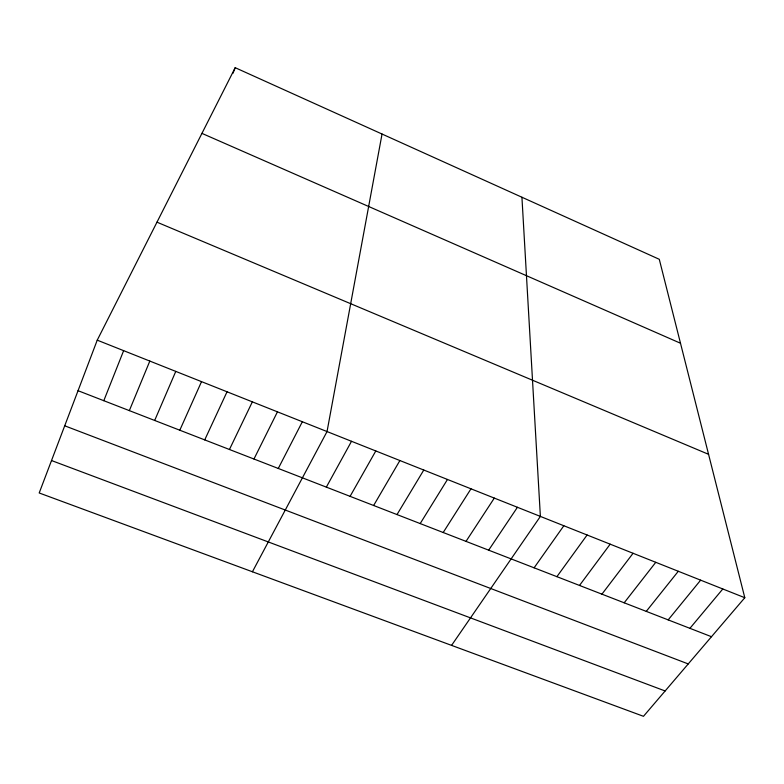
<?xml version="1.0" encoding="UTF-8"?>
<svg xmlns="http://www.w3.org/2000/svg" width="784" height="784" viewBox="0 0 784 784"><rect width="100%" height="100%" fill="white"/><g stroke="black" fill="none" stroke-linecap="round" stroke-linejoin="round"><path stroke-width="1.18" d="M382.043 134.035L327.036 431.563L252.419 571.771M97.236 340.158L39.2 492.969L643.478 716.311L744.8 597.722L659.285 259.298L235.2 67.689L97.236 340.158L744.8 597.722M232.995 73.255L235.2 67.689M103.802 400.693L123.637 350.664M129.34 410.62L149.822 361.071M154.673 420.459L175.773 371.4M179.801 430.22L201.517 381.641M204.722 439.893L227.037 391.784M229.447 449.497L252.35 401.859M253.967 459.012L277.448 411.835M278.281 468.46L302.34 421.743M326.34 487.129L351.516 441.294M350.085 496.35L375.801 450.957M373.635 505.494L399.889 460.541M397.008 514.569L423.781 470.037M420.195 523.575L447.478 479.465M443.195 532.512L470.988 488.814M466.019 541.372L494.302 498.095M488.667 550.172L517.43 507.287M451.574 645.379L540.382 516.421L521.928 197.235M534.1 567.822L563.833 525.75M556.895 576.671L587.098 535.002M579.503 585.452L610.177 544.174M601.926 594.164L633.07 553.279M624.182 602.808L655.767 562.314M646.261 611.383L678.297 571.271M668.174 619.889L700.641 580.16M689.92 628.327L722.809 588.98M51.519 460.541L665.126 690.969M64.709 425.8L688.234 663.93M78.047 390.697L711.49 636.706M156.976 222.176L708.569 454.318M201.939 133.378L680.502 343.245"/></g></svg>
